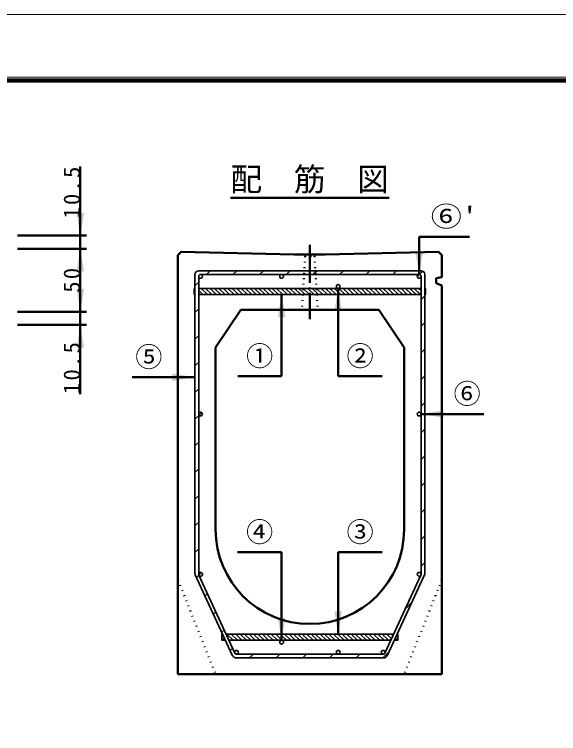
# Model space of a CAD drawing. Units: millimetres, scale not verified. Extents: x -2102 to 2102, y -1485 to 1485.
# Drawn here: x -1205 to -338, y 341 to 1485 of the extents above; entities that cross this region are included whole.
import ezdxf
from ezdxf.enums import TextEntityAlignment as Align

# ---------------------------------------------------------------- set-up
doc = ezdxf.new("R2010")
doc.units = ezdxf.units.MM
doc.header["$LTSCALE"] = 5
doc.linetypes.add('DOTTED', pattern=[1.75, 0.25, -1.5])
doc.linetypes.add('LONG_DASHED_DOTTED', pattern=[15.25, 12, -1.5, 0.25, -1.5])
doc.layers.add('0-0_V-nasSTD', color=7, linetype='Continuous', lineweight=35)
doc.layers.add('0-1_0', color=7, linetype='Continuous', lineweight=50)
doc.styles.add('ＭＳ ゴシック', font='')
doc.styles.get('ＭＳ ゴシック').set_extended_font_data('MS Gothic')

msp = doc.modelspace()

# ---------------------------------------------------------------- linework, layer by layer
at = {"layer": '0-0_V-nasSTD', "lineweight": 50}
msp.add_line((-560.156, 1131.125), (-560.156, 1071.125), dxfattribs=at)
at = {"layer": '0-0_V-nasSTD'}
for p, q in [((-557.156, 1077.125), (-911.156, 1077.125)), ((-892.985, 1077.125), (-898.985, 1071.125)), ((-892.985, 1077.125), (-898.985, 1071.125)), ((-892.985, 1077.125), (-898.985, 1071.125)), ((-850.559, 1077.125), (-856.559, 1071.125)), ((-850.559, 1077.125), (-856.559, 1071.125)), ((-850.559, 1077.125), (-856.559, 1071.125)), ((-808.132, 1077.125), (-814.132, 1071.125)), ((-808.132, 1077.125), (-814.132, 1071.125)), ((-808.132, 1077.125), (-814.132, 1071.125)), ((-765.706, 1077.125), (-771.706, 1071.125)), ((-765.706, 1077.125), (-771.706, 1071.125)), ((-765.706, 1077.125), (-771.706, 1071.125)), ((-723.279, 1077.125), (-725.191, 1075.213)), ((-686.853, 1071.125), (-680.853, 1077.125)), ((-638.427, 1077.125), (-644.427, 1071.125)), ((-638.427, 1077.125), (-644.427, 1071.125)), ((-638.427, 1077.125), (-644.427, 1071.125)), ((-596, 1077.125), (-602, 1071.125)), ((-596, 1077.125), (-602, 1071.125)), ((-596, 1077.125), (-602, 1071.125)), ((-554.298, 1076.4), (-559.622, 1071.077)), ((-554.298, 1076.4), (-559.622, 1071.077)), ((-917.156, 1071.125), (-917.156, 595.977)), ((-911.156, 1068.125), (-911.156, 594.249)), ((-560.156, 1071.125), (-908.156, 1071.125)), ((-725.191, 1075.213), (-729.279, 1071.125)), ((-557.156, 594.249), (-557.156, 1068.125)), ((-551.156, 595.977), (-551.156, 1071.125)), ((-911.156, 1058.954), (-917.156, 1052.954)), ((-911.156, 1058.954), (-917.156, 1052.954)), ((-911.156, 1058.954), (-917.156, 1052.954)), ((-918.156, 1049.125), (-917.156, 1049.125)), ((-918.156, 1049.125), (-918.156, 1039.125)), ((-918.156, 1045.882), (-917.156, 1044.882)), ((-557.156, 1049.125), (-911.156, 1049.125)), ((-911.156, 1045.953), (-904.328, 1039.125)), ((-907.257, 1049.125), (-897.257, 1039.125)), ((-900.186, 1049.125), (-890.186, 1039.125)), ((-893.115, 1049.125), (-883.115, 1039.125)), ((-886.044, 1049.125), (-876.044, 1039.125)), ((-878.973, 1049.125), (-868.973, 1039.125)), ((-871.902, 1049.125), (-861.902, 1039.125)), ((-864.831, 1049.125), (-854.831, 1039.125)), ((-857.76, 1049.125), (-847.76, 1039.125)), ((-850.689, 1049.125), (-840.689, 1039.125)), ((-843.618, 1049.125), (-833.618, 1039.125)), ((-836.547, 1049.125), (-826.547, 1039.125)), ((-829.476, 1049.125), (-819.476, 1039.125)), ((-822.404, 1049.125), (-812.404, 1039.125)), ((-815.333, 1049.125), (-805.333, 1039.125)), ((-808.262, 1049.125), (-798.262, 1039.125)), ((-801.191, 1049.125), (-791.191, 1039.125)), ((-794.12, 1049.125), (-784.12, 1039.125)), ((-787.049, 1049.125), (-777.049, 1039.125)), ((-779.978, 1049.125), (-769.978, 1039.125)), ((-772.907, 1049.125), (-762.907, 1039.125)), ((-765.836, 1049.125), (-755.836, 1039.125)), ((-758.765, 1049.125), (-748.765, 1039.125)), ((-751.694, 1049.125), (-741.694, 1039.125)), ((-744.623, 1049.125), (-734.623, 1039.125)), ((-737.552, 1049.125), (-727.552, 1039.125)), ((-730.481, 1049.125), (-720.481, 1039.125)), ((-723.409, 1049.125), (-713.409, 1039.125)), ((-716.338, 1049.125), (-706.338, 1039.125)), ((-709.267, 1049.125), (-699.267, 1039.125)), ((-702.196, 1049.125), (-692.196, 1039.125)), ((-695.125, 1049.125), (-685.125, 1039.125)), ((-688.054, 1049.125), (-678.054, 1039.125)), ((-680.983, 1049.125), (-670.983, 1039.125)), ((-673.912, 1049.125), (-663.912, 1039.125)), ((-666.841, 1049.125), (-656.841, 1039.125)), ((-659.77, 1049.125), (-649.77, 1039.125)), ((-652.699, 1049.125), (-642.699, 1039.125)), ((-645.628, 1049.125), (-635.628, 1039.125)), ((-638.557, 1049.125), (-628.557, 1039.125)), ((-631.486, 1049.125), (-621.486, 1039.125)), ((-624.415, 1049.125), (-614.415, 1039.125)), ((-617.343, 1049.125), (-607.343, 1039.125)), ((-610.272, 1049.125), (-600.272, 1039.125)), ((-603.201, 1049.125), (-593.201, 1039.125)), ((-596.13, 1049.125), (-586.13, 1039.125)), ((-589.059, 1049.125), (-579.059, 1039.125)), ((-581.988, 1049.125), (-571.988, 1039.125)), ((-574.917, 1049.125), (-564.917, 1039.125)), ((-567.846, 1049.125), (-557.846, 1039.125)), ((-560.775, 1049.125), (-557.156, 1045.506)), ((-551.156, 1046.577), (-550.156, 1045.577)), ((-917.156, 1039.125), (-918.156, 1039.125)), ((-557.156, 1039.125), (-911.156, 1039.125)), ((-551.156, 1037.116), (-557.156, 1031.116)), ((-551.156, 1037.116), (-557.156, 1031.116)), ((-551.156, 1037.116), (-557.156, 1031.116)), ((-551.156, 1039.506), (-550.775, 1039.125)), ((-911.156, 1016.527), (-917.156, 1010.527)), ((-911.156, 1016.527), (-917.156, 1010.527)), ((-911.156, 1016.527), (-917.156, 1010.527)), ((-551.156, 994.69), (-557.156, 988.69)), ((-551.156, 994.69), (-557.156, 988.69)), ((-551.156, 994.69), (-557.156, 988.69)), ((-911.156, 974.101), (-917.156, 968.101)), ((-911.156, 974.101), (-917.156, 968.101)), ((-911.156, 974.101), (-917.156, 968.101)), ((-551.156, 952.263), (-557.156, 946.263)), ((-551.156, 952.263), (-557.156, 946.263)), ((-551.156, 952.263), (-557.156, 946.263)), ((-911.156, 931.674), (-917.156, 925.674)), ((-911.156, 931.674), (-917.156, 925.674)), ((-911.156, 931.674), (-917.156, 925.674)), ((-551.156, 909.837), (-557.156, 903.837)), ((-551.156, 909.837), (-557.156, 903.837)), ((-551.156, 909.837), (-557.156, 903.837)), ((-911.156, 889.248), (-917.156, 883.248)), ((-911.156, 889.248), (-917.156, 883.248)), ((-911.156, 889.248), (-917.156, 883.248)), ((-551.156, 867.41), (-557.156, 861.41)), ((-551.156, 867.41), (-557.156, 861.41)), ((-551.156, 867.41), (-557.156, 861.41)), ((-911.156, 846.822), (-917.156, 840.822)), ((-911.156, 846.822), (-917.156, 840.822)), ((-911.156, 846.822), (-917.156, 840.822)), ((-906.412, 851.566), (-910.597, 847.381)), ((-551.156, 824.984), (-557.156, 818.984)), ((-551.156, 824.984), (-557.156, 818.984)), ((-551.156, 824.984), (-557.156, 818.984)), ((-911.156, 804.395), (-917.156, 798.395)), ((-911.156, 804.395), (-917.156, 798.395)), ((-911.156, 804.395), (-917.156, 798.395)), ((-557.156, 776.558), (-551.156, 782.558)), ((-557.156, 776.558), (-551.156, 782.558)), ((-557.156, 776.558), (-551.156, 782.558)), ((-911.156, 761.969), (-917.156, 755.969)), ((-911.156, 761.969), (-917.156, 755.969)), ((-911.156, 761.969), (-917.156, 755.969)), ((-557.156, 734.131), (-551.156, 740.131)), ((-557.156, 734.131), (-551.156, 740.131)), ((-557.156, 734.131), (-551.156, 740.131)), ((-911.156, 719.542), (-917.156, 713.542)), ((-911.156, 719.542), (-917.156, 713.542)), ((-911.156, 719.542), (-917.156, 713.542)), ((-557.156, 691.705), (-551.156, 697.705)), ((-557.156, 691.705), (-551.156, 697.705)), ((-557.156, 691.705), (-551.156, 697.705)), ((-911.156, 677.116), (-917.156, 671.116)), ((-911.156, 677.116), (-917.156, 671.116)), ((-911.156, 677.116), (-917.156, 671.116)), ((-557.156, 649.278), (-551.156, 655.278)), ((-557.156, 649.278), (-551.156, 655.278)), ((-557.156, 649.278), (-551.156, 655.278)), ((-911.156, 634.69), (-917.156, 628.69)), ((-911.156, 634.69), (-917.156, 628.69)), ((-911.156, 634.69), (-917.156, 628.69)), ((-557.156, 606.852), (-551.156, 612.852)), ((-557.156, 606.852), (-551.156, 612.852)), ((-557.156, 606.852), (-551.156, 612.852)), ((-906.663, 596.757), (-910.734, 592.685)), ((-857.134, 464.61), (-916.604, 593.463)), ((-910.737, 592.682), (-914.505, 588.915)), ((-910.737, 592.682), (-914.505, 588.915)), ((-910.737, 592.682), (-914.505, 588.915)), ((-853.592, 468.868), (-910.88, 592.992)), ((-614.72, 468.868), (-557.432, 592.992)), ((-611.179, 464.61), (-551.708, 593.463)), ((-897.339, 563.654), (-901.107, 559.886)), ((-897.339, 563.654), (-901.107, 559.886)), ((-897.339, 563.654), (-901.107, 559.886)), ((-582.154, 539.427), (-571.928, 549.654)), ((-582.154, 539.427), (-571.928, 549.654)), ((-582.154, 539.427), (-571.928, 549.654)), ((-883.942, 534.625), (-887.709, 530.857)), ((-883.942, 534.625), (-887.709, 530.857)), ((-883.942, 534.625), (-887.709, 530.857)), ((-870.544, 505.596), (-874.311, 501.829)), ((-870.544, 505.596), (-874.311, 501.829)), ((-870.544, 505.596), (-874.311, 501.829)), ((-874.063, 499.125), (-874.063, 489.125)), ((-874.063, 499.125), (-873.063, 499.125)), ((-874.063, 492.672), (-870.516, 489.125)), ((-873.64, 499.32), (-872.736, 498.415)), ((-600.756, 499.125), (-867.557, 499.125)), ((-866.374, 499.125), (-856.374, 489.125)), ((-859.303, 499.125), (-849.303, 489.125)), ((-852.232, 499.125), (-842.232, 489.125)), ((-845.161, 499.125), (-835.161, 489.125)), ((-838.09, 499.125), (-828.09, 489.125)), ((-831.019, 499.125), (-821.019, 489.125)), ((-823.948, 499.125), (-813.948, 489.125)), ((-816.877, 499.125), (-806.877, 489.125)), ((-809.806, 499.125), (-799.806, 489.125)), ((-802.735, 499.125), (-792.735, 489.125)), ((-795.663, 499.125), (-785.663, 489.125)), ((-788.592, 499.125), (-778.592, 489.125)), ((-781.521, 499.125), (-771.521, 489.125)), ((-774.45, 499.125), (-764.45, 489.125)), ((-767.379, 499.125), (-757.379, 489.125)), ((-760.308, 499.125), (-750.308, 489.125)), ((-753.237, 499.125), (-743.237, 489.125)), ((-746.166, 499.125), (-736.166, 489.125)), ((-739.095, 499.125), (-729.095, 489.125)), ((-732.024, 499.125), (-722.024, 489.125)), ((-724.953, 499.125), (-714.953, 489.125)), ((-717.882, 499.125), (-707.882, 489.125)), ((-710.811, 499.125), (-700.811, 489.125)), ((-703.74, 499.125), (-693.74, 489.125)), ((-696.669, 499.125), (-686.669, 489.125)), ((-689.597, 499.125), (-679.597, 489.125)), ((-682.526, 499.125), (-672.526, 489.125)), ((-675.455, 499.125), (-665.455, 489.125)), ((-668.384, 499.125), (-658.384, 489.125)), ((-661.313, 499.125), (-651.313, 489.125)), ((-654.242, 499.125), (-644.242, 489.125)), ((-647.171, 499.125), (-637.171, 489.125)), ((-640.1, 499.125), (-630.1, 489.125)), ((-633.029, 499.125), (-623.029, 489.125)), ((-625.958, 499.125), (-615.958, 489.125)), ((-618.887, 499.125), (-608.887, 489.125)), ((-611.816, 499.125), (-604.248, 491.557)), ((-604.745, 499.125), (-602.015, 496.395)), ((-598.248, 492.628), (-594.745, 489.125)), ((-596.015, 497.466), (-594.249, 495.7)), ((-595.249, 499.125), (-594.249, 499.125)), ((-594.249, 499.125), (-594.249, 489.125)), ((-874.063, 489.125), (-868.448, 489.125)), ((-605.371, 489.125), (-862.941, 489.125)), ((-599.864, 489.125), (-594.249, 489.125)), ((-860.913, 472.8), (-857.146, 476.568)), ((-860.913, 472.8), (-857.146, 476.568)), ((-860.913, 472.8), (-857.146, 476.568)), ((-618.03, 461.125), (-608.294, 470.862)), ((-618.03, 461.125), (-608.294, 470.862)), ((-618.03, 461.125), (-608.294, 470.862)), ((-853.592, 468.868), (-853.592, 468.868)), ((-851.686, 461.125), (-616.627, 461.125)), ((-850.868, 467.125), (-617.444, 467.125)), ((-850.868, 467.125), (-850.868, 467.125)), ((-830.163, 461.125), (-824.162, 467.125)), ((-830.163, 461.125), (-824.162, 467.125)), ((-830.163, 461.125), (-824.162, 467.125)), ((-787.736, 461.125), (-781.736, 467.125)), ((-787.736, 461.125), (-781.736, 467.125)), ((-787.736, 461.125), (-781.736, 467.125)), ((-745.31, 461.125), (-739.31, 467.125)), ((-745.31, 461.125), (-739.31, 467.125)), ((-745.31, 461.125), (-739.31, 467.125)), ((-702.883, 461.125), (-696.883, 467.125)), ((-702.883, 461.125), (-696.883, 467.125)), ((-702.883, 461.125), (-696.883, 467.125)), ((-660.457, 461.125), (-654.457, 467.125)), ((-660.457, 461.125), (-654.457, 467.125)), ((-660.457, 461.125), (-654.457, 467.125))]:
    msp.add_line(p, q, dxfattribs=at)
at = {"layer": '0-0_V-nasSTD', "lineweight": 18}
for points in [[(-2102.5, -1485), (-2102.5, 1485), (2102.5, 1485), (2102.5, -1485)], [(-2002.5, -1385), (-2002.5, 1385), (2002.5, 1385), (2002.5, -1385)]]:
    msp.add_lwpolyline(points, close=True, dxfattribs=at)
at = {"layer": '0-0_V-nasSTD', "lineweight": 100}
msp.add_lwpolyline([(1997.5, -1380), (1997.5, 1380), (-1997.5, 1380)], dxfattribs=at)
at = {"layer": '0-0_V-nasSTD'}
for points in [[(-554.298, 1076.4), (-559.622, 1071.077), (-563.108, 1067.59)], [(-551.156, 1049.125), (-550.156, 1049.125), (-550.156, 1039.125), (-551.156, 1039.125)]]:
    msp.add_lwpolyline(points, dxfattribs=at)
for centre in [(-908.156, 1068.125), (-779.156, 1068.125), (-560.156, 1068.125), (-689.156, 1052.125), (-908.156, 849.125), (-560.156, 849.125), (-908.102, 594.125), (-560.213, 594.125), (-779.156, 486.125), (-850.868, 470.125), (-689.156, 470.125), (-617.444, 470.125)]:
    msp.add_circle(centre, 3, dxfattribs=at)
for centre, radius, start, end in [((-911.156, 1071.125), 6, 90, 180), ((-557.156, 1071.125), 6, 0, 90), ((-908.156, 1068.125), 3, 90, 180), ((-560.156, 1068.125), 3, 0, 90), ((-560.156, 1068.125), 3, 0, 90), ((-560.156, 1068.125), 3, 0, 90), ((-911.156, 595.977), 6, 180, 204.77514), ((-557.156, 595.977), 6, 335.22486, 0), ((-908.156, 594.249), 3, 180, 204.77514), ((-560.156, 594.249), 3, 335.22486, 0), ((-851.686, 467.125), 6, 204.77514, 270), ((-850.868, 470.125), 3, 204.77514, 270), ((-850.868, 470.125), 3, 204.77514, 246.91867), ((-850.868, 470.125), 3, 204.76951, 246.91107), ((-850.868, 470.125), 3, 246.91107, 269.99301), ((-850.868, 470.125), 3, 246.91867, 270), ((-617.444, 470.125), 3, 270, 335.22486), ((-616.627, 467.125), 6, 270, 335.22486)]:
    msp.add_arc(centre, radius, start, end, dxfattribs=at)
for points in [[(-1105.622, 1168.937), (-1099.622, 1132.937), (-1093.622, 1168.937)], [(-1105.622, 1075.937), (-1099.622, 1111.937), (-1093.622, 1075.937)], [(-566.156, 1107.125), (-560.156, 1071.125), (-554.156, 1107.125)], [(-1105.622, 1047.937), (-1099.622, 1011.937), (-1093.622, 1047.937)], [(-695.156, 1013.125), (-689.156, 1049.125), (-683.156, 1013.125)], [(-785.091, 1003.125), (-779.091, 1039.125), (-773.091, 1003.125)], [(-1105.622, 954.937), (-1099.622, 990.937), (-1093.622, 954.937)], [(-953.156, 901.668), (-953.156, 913.668), (-917.156, 907.668)], [(-557.156, 849.125), (-521.156, 843.125), (-521.156, 855.125)], [(-695.156, 535.125), (-689.156, 499.125), (-683.156, 535.125)], [(-785.156, 525.125), (-779.156, 489.125), (-773.156, 525.125)]]:
    msp.add_solid(points, dxfattribs=at)
at = {"layer": '0-1_0'}
for p, q in [((-1099.622, 1242.937), (-1099.622, 1132.937)), ((-860.559, 1193.125), (-607.753, 1193.125)), ((-1199.622, 1132.937), (-1089.622, 1132.937)), ((-1099.622, 1132.937), (-1099.622, 1111.937)), ((-560.156, 1131.125), (-480.156, 1131.125)), ((-1199.622, 1111.937), (-1089.622, 1111.937)), ((-1099.622, 1011.937), (-1099.622, 1111.937)), ((-944.156, 435.125), (-944.156, 1102.125)), ((-759.156, 1103.125), (-709.156, 1103.125)), ((-533.156, 1065.125), (-524.156, 1067.14)), ((-533.156, 1057.125), (-533.156, 1065.125)), ((-533.156, 1057.125), (-524.156, 1053.767)), ((-524.156, 435.125), (-524.156, 1053.767)), ((-689.156, 909.125), (-689.156, 1049.125)), ((-779.091, 909.125), (-779.091, 1039.125)), ((-1199.622, 1011.937), (-1089.622, 1011.937)), ((-1099.622, 990.937), (-1099.622, 1011.937)), ((-844.156, 1015.125), (-884.156, 955.125)), ((-844.156, 1015.125), (-624.156, 1015.125)), ((-624.156, 1015.125), (-584.156, 955.125)), ((-1199.622, 990.937), (-1089.622, 990.937)), ((-1099.622, 880.937), (-1099.622, 990.937)), ((-884.156, 955.125), (-884.156, 665.125)), ((-584.156, 955.125), (-584.156, 665.125)), ((-1017.156, 907.668), (-917.156, 907.668)), ((-849.091, 909.125), (-779.091, 909.125)), ((-689.156, 909.125), (-619.156, 909.125)), ((-457.156, 849.125), (-557.156, 849.125)), ((-849.156, 629.125), (-779.156, 629.125)), ((-779.156, 629.125), (-779.156, 489.125)), ((-689.156, 629.125), (-689.156, 499.125)), ((-689.156, 629.125), (-619.156, 629.125)), ((-944.156, 435.125), (-524.156, 435.125))]:
    msp.add_line(p, q, dxfattribs=at)
at = {"layer": '0-1_0', "linetype": 'LONG_DASHED_DOTTED'}
msp.add_line((-734.156, 1118.125), (-734.156, 1000.125), dxfattribs=at)
at = {"layer": '0-1_0', "linetype": 'DOTTED'}
for p, q in [((-741.656, 1100.125), (-746.656, 1015.125)), ((-741.656, 1100.125), (-744.656, 1103.125)), ((-741.656, 1100.125), (-726.656, 1100.125)), ((-726.656, 1100.125), (-723.656, 1103.125)), ((-726.656, 1100.125), (-721.656, 1015.125)), ((-944.156, 585.125), (-884.156, 435.125)), ((-524.156, 585.125), (-584.156, 435.125))]:
    msp.add_line(p, q, dxfattribs=at)
at = {"layer": '0-1_0'}
for points in [[(-759.156, 1103.125), (-939.156, 1107.125), (-944.156, 1102.125)], [(-709.156, 1103.125), (-529.156, 1107.125), (-524.156, 1102.125), (-524.156, 1067.14)]]:
    msp.add_lwpolyline(points, dxfattribs=at)
for start, end in [(180, 270), (270, 0)]:
    msp.add_arc((-734.156, 665.125), 150, start, end, dxfattribs=at)

# ---------------------------------------------------------------- texts
at = {"layer": '0-0_V-nasSTD', "style": 'ＭＳ ゴシック'}
for s, height, p in [('配\u3000筋\u3000図', 36.95, (-860.559, 1193.125)), ('①', 31.67, (-835.691, 916.125)), ('②', 31.67, (-675.756, 916.125)), ('⑤', 31.67, (-1012.156, 914.668)), ('⑥', 31.67, (-505.356, 856.125)), ('④', 31.67, (-835.756, 636.125)), ('③', 31.67, (-675.756, 636.125))]:
    msp.add_text(s, height=height, dxfattribs=at).set_placement(p, align=Align.BOTTOM_LEFT)
at = {"layer": '0-0_V-nasSTD', "style": 'ＭＳ ゴシック', "width": 1.15}
msp.add_text("⑥'", height=31.67, dxfattribs=at).set_placement((-541.756, 1138.125), align=Align.BOTTOM_LEFT)
at = {"layer": '0-0_V-nasSTD', "char_height": 26.39, "attachment_point": 7, "rotation": 90, "style": 'ＭＳ ゴシック'}
for s, insert in [('\\T1.2;10.5', (-1099.622, 1160.137)), ('\\T1.2;50', (-1099.622, 1042.137)), ('\\T1.2;10.5', (-1099.622, 880.937))]:
    msp.add_mtext(s, dxfattribs=dict(at, insert=insert))

doc.saveas('drawing.dxf')
